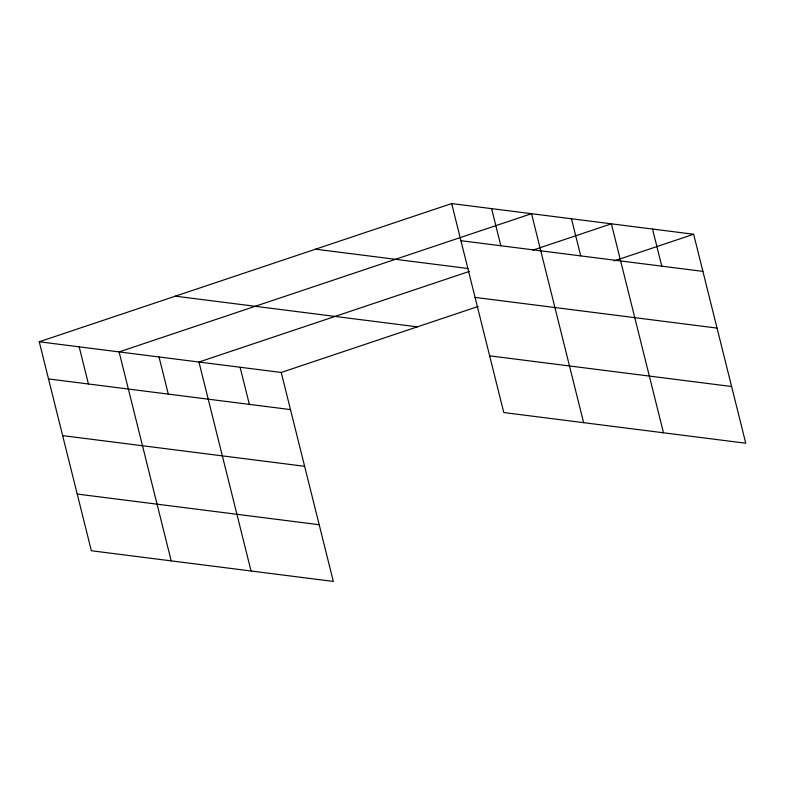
<?xml version="1.0" encoding="UTF-8"?>
<svg xmlns="http://www.w3.org/2000/svg" width="785" height="785" viewBox="0 0 785 785"><rect width="100%" height="100%" fill="white"/><g stroke="black" fill="none" stroke-linecap="round" stroke-linejoin="round"><path stroke-width="1.18" d="M39.25 341.779L281.226 372.463L333.331 581.43L91.354 550.746L39.25 341.779L451.669 203.57L693.646 234.254L745.75 443.221L503.774 412.537L451.669 203.57M469.528 271.355L198.958 362.032L251.053 570.999M532.946 250.101L611.378 223.823L663.482 432.79M281.226 372.463L478.242 306.435M614.066 260.924L693.646 234.254M460.932 240.701L702.909 271.384M315.57 249.179L468.017 268.509M475.072 297.407L717.048 328.091M175.349 296.171L417.326 326.854M489.634 355.831L731.61 386.514M48.513 378.92L290.489 409.593M62.643 435.626L304.619 466.3M77.215 494.05L319.191 524.723M652.512 229.034L661.775 266.174M571.451 218.76L580.714 255.89M583.628 422.664L531.523 213.697L119.104 351.906L171.199 560.873M491.596 208.633L500.859 245.764M240.092 367.243L249.345 404.383M159.031 356.969L168.284 394.109M79.177 346.842L88.43 383.983"/></g></svg>
